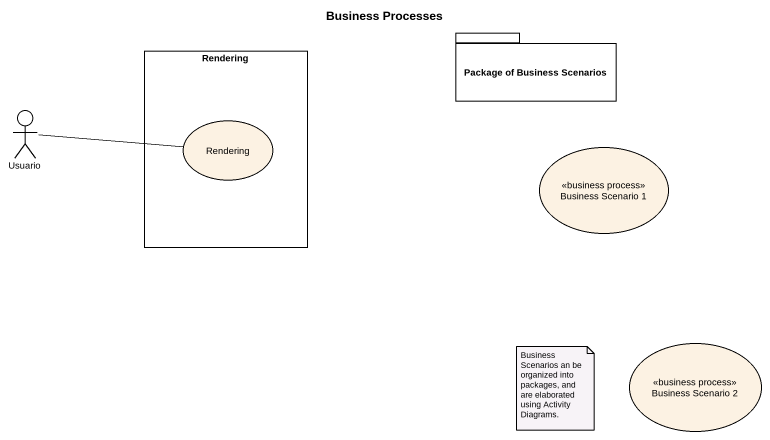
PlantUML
@startuml
title Business Processes
package "Package of Business Scenarios" as Package_of_Business {
}
rectangle Rendering {
  usecase "Rendering" as Rendering_2
}
actor Usuario
usecase "Business Scenario 1" as Business_Scenario_1 <<business process>>
usecase "Business Scenario 2" as Business_Scenario_2 <<business process>>
Usuario -right- Rendering_2
note as N1
  Business Scenarios an be organized into packages, and are elaborated using Activity Diagrams.
end note
@enduml
